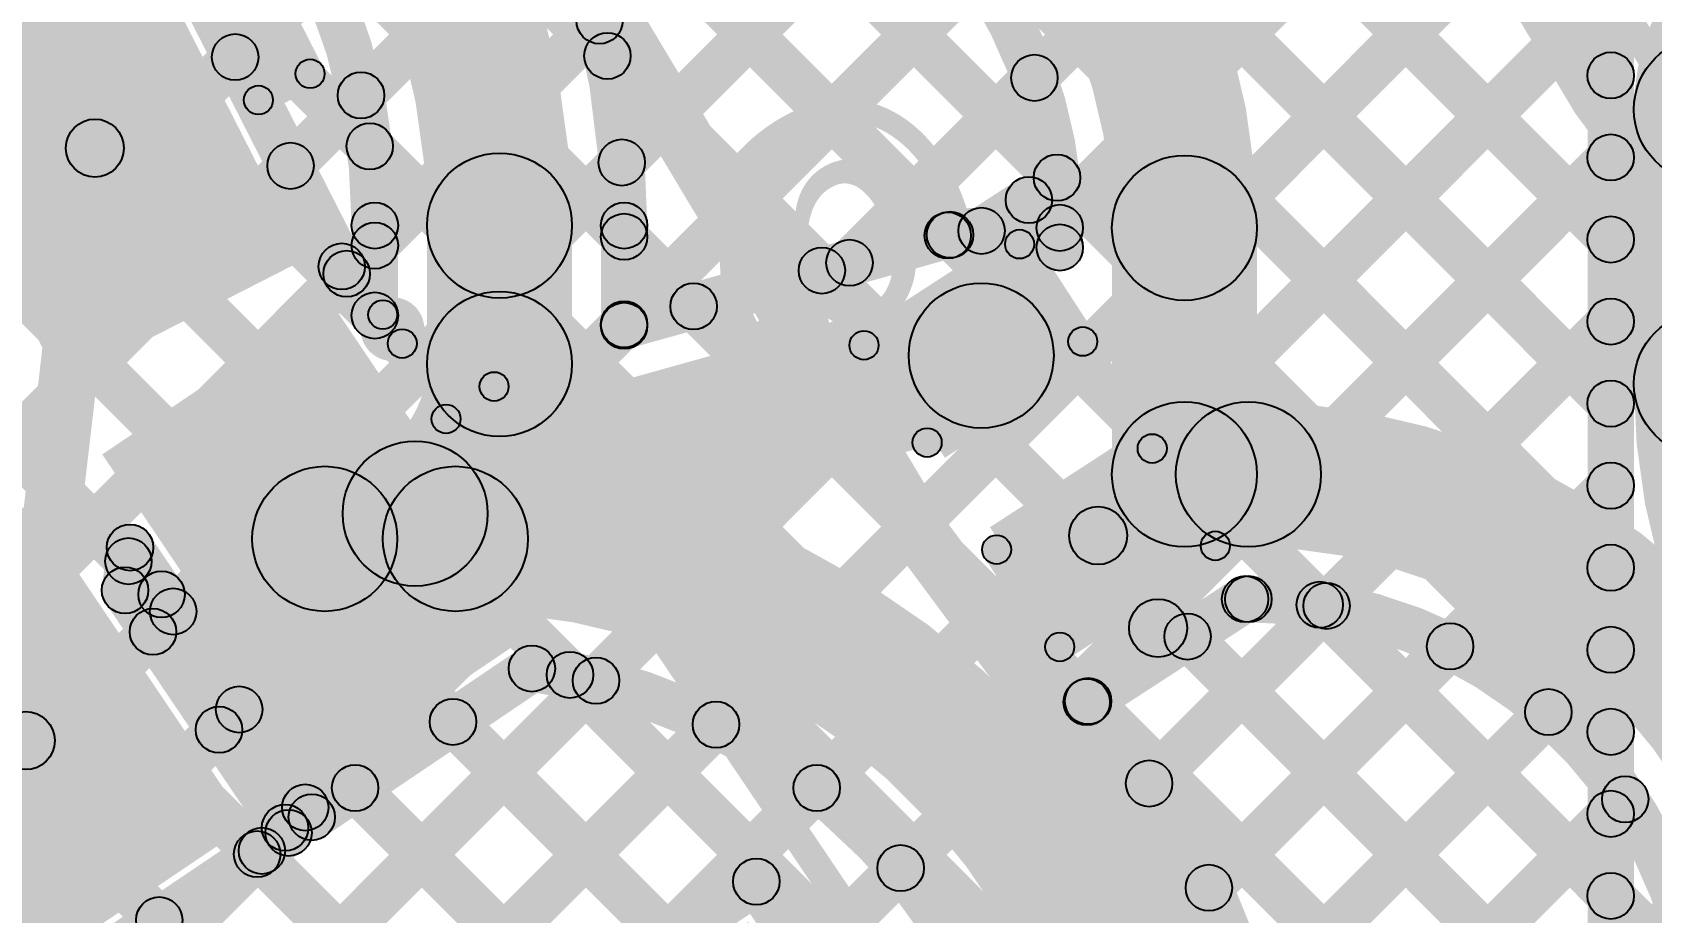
# Model space of a CAD drawing. Header units: millimetres. Extents: x -2.17 to 2.17, y -2.17 to 2.17.
# Drawn here: x -1.5208 to -1.2414, y -0.9761 to -0.8244 of the extents above; entities that cross this region are included whole.
import ezdxf

# ---------------------------------------------------------------- set-up
doc = ezdxf.new("R2010")
doc.units = ezdxf.units.MM
doc.header["$MEASUREMENT"] = 0
for name, color, linetype in [('BottomLayer', 5, 'Continuous'), ('BottomOverlay', 54, 'Continuous'), ('Mechanical2', 216, 'Continuous'), ('TopLayer', 1, 'Continuous'), ('TopOverlay', 2, 'Continuous'), ('TopPaste', 8, 'Continuous'), ('TopSolder', 216, 'Continuous')]:
    doc.layers.add(name, color=color, linetype=linetype)

# ---------------------------------------------------------------- blocks, each defined once
blk = doc.blocks.new('WS2812B_M____129')
at = {"layer": 'TopLayer'}
for points in [[(-0.09409, 0.05079), (-0.03504, 0.05079), (-0.03504, 0.01142), (-0.09409, 0.01142)], [(0.03504, 0.05079), (0.09409, 0.05079), (0.09409, 0.01142), (0.03504, 0.01142)], [(-0.09409, -0.01142), (-0.03504, -0.01142), (-0.03504, -0.05079), (-0.09409, -0.05079)], [(0.03504, -0.01142), (0.09409, -0.01142), (0.09409, -0.05079), (0.03504, -0.05079)]]:
    blk.add_hatch(color=1, dxfattribs=at).paths.add_polyline_path(points)
at = {"layer": 'TopOverlay'}
h = blk.add_hatch(color=2, dxfattribs=at)
edge = h.paths.add_edge_path()
edge.add_arc((-0.07, 0.07), 0.0025, 0, 360)
h = blk.add_hatch(color=2, dxfattribs=at)
edge = h.paths.add_edge_path()
edge.add_arc((-0.07, 0.07), 0.0025, 0, 360)
for points in [[(-0.0675, 0.06), (-0.0725, 0.06), (-0.0725, 0.07), (-0.0675, 0.07)], [(-0.07, 0.0675), (-0.07, 0.0725), (0.07, 0.0725), (0.07, 0.0675)], [(0.0725, 0.06), (0.0675, 0.06), (0.0675, 0.07), (0.0725, 0.07)], [(-0.0675, -0.07), (-0.0725, -0.07), (-0.0725, -0.06), (-0.0675, -0.06)], [(0.0725, -0.07), (0.0675, -0.07), (0.0675, -0.06), (0.0725, -0.06)], [(-0.07, -0.0725), (-0.07, -0.0675), (0.07, -0.0675), (0.07, -0.0725)]]:
    blk.add_hatch(color=2, dxfattribs=at).paths.add_polyline_path(points)
h = blk.add_hatch(color=2, dxfattribs=at)
edge = h.paths.add_edge_path()
edge.add_arc((0.07, 0.07), 0.0025, 0, 360)
h = blk.add_hatch(color=2, dxfattribs=at)
edge = h.paths.add_edge_path()
edge.add_arc((0.07, 0.07), 0.0025, 0, 360)
h = blk.add_hatch(color=2, dxfattribs=at)
edge = h.paths.add_edge_path()
edge.add_arc((-0.091, 0.061), 0.0025, 0, 360)
h = blk.add_hatch(color=2, dxfattribs=at)
edge = h.paths.add_edge_path()
edge.add_arc((-0.085, 0.061), 0.0025, 0, 360)
h = blk.add_hatch(color=2, dxfattribs=at)
edge = h.paths.add_edge_path()
edge.add_arc((-0.07, 0.06), 0.0025, 0, 360)
h = blk.add_hatch(color=2, dxfattribs=at)
edge = h.paths.add_edge_path()
edge.add_arc((0.07, 0.06), 0.0025, 0, 360)
h = blk.add_hatch(color=2, dxfattribs=at)
edge = h.paths.add_edge_path()
edge.add_arc((-0.07, -0.06), 0.0025, 0, 360)
h = blk.add_hatch(color=2, dxfattribs=at)
edge = h.paths.add_edge_path()
edge.add_arc((0.07, -0.06), 0.0025, 0, 360)
h = blk.add_hatch(color=2, dxfattribs=at)
edge = h.paths.add_edge_path()
edge.add_arc((-0.07, -0.07), 0.0025, 0, 360)
h = blk.add_hatch(color=2, dxfattribs=at)
edge = h.paths.add_edge_path()
edge.add_arc((-0.07, -0.07), 0.0025, 0, 360)
h = blk.add_hatch(color=2, dxfattribs=at)
edge = h.paths.add_edge_path()
edge.add_arc((0.07, -0.07), 0.0025, 0, 360)
h = blk.add_hatch(color=2, dxfattribs=at)
edge = h.paths.add_edge_path()
edge.add_arc((0.07, -0.07), 0.0025, 0, 360)
at = {"layer": 'TopPaste'}
for points in [[(-0.09409, 0.05079), (-0.03504, 0.05079), (-0.03504, 0.01142), (-0.09409, 0.01142)], [(0.03504, 0.05079), (0.09409, 0.05079), (0.09409, 0.01142), (0.03504, 0.01142)], [(-0.09409, -0.01142), (-0.03504, -0.01142), (-0.03504, -0.05079), (-0.09409, -0.05079)], [(0.03504, -0.01142), (0.09409, -0.01142), (0.09409, -0.05079), (0.03504, -0.05079)]]:
    blk.add_hatch(color=8, dxfattribs=at).paths.add_polyline_path(points)
at = {"layer": 'TopSolder'}
for points in [[(-0.09809, 0.05479), (-0.03104, 0.05479), (-0.03104, 0.00742), (-0.09809, 0.00742)], [(0.03104, 0.05479), (0.09809, 0.05479), (0.09809, 0.00742), (0.03104, 0.00742)], [(-0.09809, -0.00742), (-0.03104, -0.00742), (-0.03104, -0.05479), (-0.09809, -0.05479)], [(0.03104, -0.00742), (0.09809, -0.00742), (0.09809, -0.05479), (0.03104, -0.05479)]]:
    blk.add_hatch(color=216, dxfattribs=at).paths.add_polyline_path(points)
at = {"layer": 'TopOverlay', "const_width": 0.005}
blk.add_lwpolyline([(-0.085, 0.061, 1), (-0.091, 0.061, 1)], format="xyb", close=True, dxfattribs=at)
at = {"layer": 'TopOverlay'}
for centre in [(-0.07, 0.07), (-0.07, 0.07), (0.07, 0.07), (0.07, 0.07), (-0.091, 0.061), (-0.085, 0.061), (-0.07, 0.06), (0.07, 0.06), (-0.07, -0.06), (0.07, -0.06), (-0.07, -0.07), (-0.07, -0.07), (0.07, -0.07), (0.07, -0.07)]:
    blk.add_circle(centre, 0.0025, dxfattribs=at)
blk = doc.blocks.new('WS2812B_M____130')
at = {"layer": 'TopLayer'}
for points in [[(-0.09409, 0.05079), (-0.03504, 0.05079), (-0.03504, 0.01142), (-0.09409, 0.01142)], [(0.03504, 0.05079), (0.09409, 0.05079), (0.09409, 0.01142), (0.03504, 0.01142)], [(-0.09409, -0.01142), (-0.03504, -0.01142), (-0.03504, -0.05079), (-0.09409, -0.05079)], [(0.03504, -0.01142), (0.09409, -0.01142), (0.09409, -0.05079), (0.03504, -0.05079)]]:
    blk.add_hatch(color=1, dxfattribs=at).paths.add_polyline_path(points)
at = {"layer": 'TopOverlay'}
h = blk.add_hatch(color=2, dxfattribs=at)
edge = h.paths.add_edge_path()
edge.add_arc((-0.07, 0.07), 0.0025, 0, 360)
h = blk.add_hatch(color=2, dxfattribs=at)
edge = h.paths.add_edge_path()
edge.add_arc((-0.07, 0.07), 0.0025, 0, 360)
for points in [[(-0.0675, 0.06), (-0.0725, 0.06), (-0.0725, 0.07), (-0.0675, 0.07)], [(-0.07, 0.0675), (-0.07, 0.0725), (0.07, 0.0725), (0.07, 0.0675)], [(0.0725, 0.06), (0.0675, 0.06), (0.0675, 0.07), (0.0725, 0.07)], [(-0.0675, -0.07), (-0.0725, -0.07), (-0.0725, -0.06), (-0.0675, -0.06)], [(0.0725, -0.07), (0.0675, -0.07), (0.0675, -0.06), (0.0725, -0.06)], [(-0.07, -0.0725), (-0.07, -0.0675), (0.07, -0.0675), (0.07, -0.0725)]]:
    blk.add_hatch(color=2, dxfattribs=at).paths.add_polyline_path(points)
h = blk.add_hatch(color=2, dxfattribs=at)
edge = h.paths.add_edge_path()
edge.add_arc((0.07, 0.07), 0.0025, 0, 360)
h = blk.add_hatch(color=2, dxfattribs=at)
edge = h.paths.add_edge_path()
edge.add_arc((0.07, 0.07), 0.0025, 0, 360)
h = blk.add_hatch(color=2, dxfattribs=at)
edge = h.paths.add_edge_path()
edge.add_arc((-0.091, 0.061), 0.0025, 0, 360)
h = blk.add_hatch(color=2, dxfattribs=at)
edge = h.paths.add_edge_path()
edge.add_arc((-0.085, 0.061), 0.0025, 0, 360)
h = blk.add_hatch(color=2, dxfattribs=at)
edge = h.paths.add_edge_path()
edge.add_arc((-0.07, 0.06), 0.0025, 0, 360)
h = blk.add_hatch(color=2, dxfattribs=at)
edge = h.paths.add_edge_path()
edge.add_arc((0.07, 0.06), 0.0025, 0, 360)
h = blk.add_hatch(color=2, dxfattribs=at)
edge = h.paths.add_edge_path()
edge.add_arc((-0.07, -0.06), 0.0025, 0, 360)
h = blk.add_hatch(color=2, dxfattribs=at)
edge = h.paths.add_edge_path()
edge.add_arc((0.07, -0.06), 0.0025, 0, 360)
h = blk.add_hatch(color=2, dxfattribs=at)
edge = h.paths.add_edge_path()
edge.add_arc((-0.07, -0.07), 0.0025, 0, 360)
h = blk.add_hatch(color=2, dxfattribs=at)
edge = h.paths.add_edge_path()
edge.add_arc((-0.07, -0.07), 0.0025, 0, 360)
h = blk.add_hatch(color=2, dxfattribs=at)
edge = h.paths.add_edge_path()
edge.add_arc((0.07, -0.07), 0.0025, 0, 360)
h = blk.add_hatch(color=2, dxfattribs=at)
edge = h.paths.add_edge_path()
edge.add_arc((0.07, -0.07), 0.0025, 0, 360)
at = {"layer": 'TopPaste'}
for points in [[(-0.09409, 0.05079), (-0.03504, 0.05079), (-0.03504, 0.01142), (-0.09409, 0.01142)], [(0.03504, 0.05079), (0.09409, 0.05079), (0.09409, 0.01142), (0.03504, 0.01142)], [(-0.09409, -0.01142), (-0.03504, -0.01142), (-0.03504, -0.05079), (-0.09409, -0.05079)], [(0.03504, -0.01142), (0.09409, -0.01142), (0.09409, -0.05079), (0.03504, -0.05079)]]:
    blk.add_hatch(color=8, dxfattribs=at).paths.add_polyline_path(points)
at = {"layer": 'TopSolder'}
for points in [[(-0.09809, 0.05479), (-0.03104, 0.05479), (-0.03104, 0.00742), (-0.09809, 0.00742)], [(0.03104, 0.05479), (0.09809, 0.05479), (0.09809, 0.00742), (0.03104, 0.00742)], [(-0.09809, -0.00742), (-0.03104, -0.00742), (-0.03104, -0.05479), (-0.09809, -0.05479)], [(0.03104, -0.00742), (0.09809, -0.00742), (0.09809, -0.05479), (0.03104, -0.05479)]]:
    blk.add_hatch(color=216, dxfattribs=at).paths.add_polyline_path(points)
at = {"layer": 'TopOverlay', "const_width": 0.005}
blk.add_lwpolyline([(-0.085, 0.061, 1), (-0.091, 0.061, 1)], format="xyb", close=True, dxfattribs=at)
at = {"layer": 'TopOverlay'}
for centre in [(-0.07, 0.07), (-0.07, 0.07), (0.07, 0.07), (0.07, 0.07), (-0.091, 0.061), (-0.085, 0.061), (-0.07, 0.06), (0.07, 0.06), (-0.07, -0.06), (0.07, -0.06), (-0.07, -0.07), (-0.07, -0.07), (0.07, -0.07), (0.07, -0.07)]:
    blk.add_circle(centre, 0.0025, dxfattribs=at)
blk = doc.blocks.new('WS2812B_M____179')
at = {"layer": 'TopLayer'}
for points in [[(-0.09409, 0.05079), (-0.03504, 0.05079), (-0.03504, 0.01142), (-0.09409, 0.01142)], [(0.03504, 0.05079), (0.09409, 0.05079), (0.09409, 0.01142), (0.03504, 0.01142)], [(-0.09409, -0.01142), (-0.03504, -0.01142), (-0.03504, -0.05079), (-0.09409, -0.05079)], [(0.03504, -0.01142), (0.09409, -0.01142), (0.09409, -0.05079), (0.03504, -0.05079)]]:
    blk.add_hatch(color=1, dxfattribs=at).paths.add_polyline_path(points)
at = {"layer": 'TopOverlay'}
h = blk.add_hatch(color=2, dxfattribs=at)
edge = h.paths.add_edge_path()
edge.add_arc((-0.07, 0.07), 0.0025, 0, 360)
h = blk.add_hatch(color=2, dxfattribs=at)
edge = h.paths.add_edge_path()
edge.add_arc((-0.07, 0.07), 0.0025, 0, 360)
for points in [[(-0.0675, 0.06), (-0.0725, 0.06), (-0.0725, 0.07), (-0.0675, 0.07)], [(-0.07, 0.0675), (-0.07, 0.0725), (0.07, 0.0725), (0.07, 0.0675)], [(0.0725, 0.06), (0.0675, 0.06), (0.0675, 0.07), (0.0725, 0.07)], [(-0.0675, -0.07), (-0.0725, -0.07), (-0.0725, -0.06), (-0.0675, -0.06)], [(0.0725, -0.07), (0.0675, -0.07), (0.0675, -0.06), (0.0725, -0.06)], [(-0.07, -0.0725), (-0.07, -0.0675), (0.07, -0.0675), (0.07, -0.0725)]]:
    blk.add_hatch(color=2, dxfattribs=at).paths.add_polyline_path(points)
h = blk.add_hatch(color=2, dxfattribs=at)
edge = h.paths.add_edge_path()
edge.add_arc((0.07, 0.07), 0.0025, 0, 360)
h = blk.add_hatch(color=2, dxfattribs=at)
edge = h.paths.add_edge_path()
edge.add_arc((0.07, 0.07), 0.0025, 0, 360)
h = blk.add_hatch(color=2, dxfattribs=at)
edge = h.paths.add_edge_path()
edge.add_arc((-0.091, 0.061), 0.0025, 0, 360)
h = blk.add_hatch(color=2, dxfattribs=at)
edge = h.paths.add_edge_path()
edge.add_arc((-0.085, 0.061), 0.0025, 0, 360)
h = blk.add_hatch(color=2, dxfattribs=at)
edge = h.paths.add_edge_path()
edge.add_arc((-0.07, 0.06), 0.0025, 0, 360)
h = blk.add_hatch(color=2, dxfattribs=at)
edge = h.paths.add_edge_path()
edge.add_arc((0.07, 0.06), 0.0025, 0, 360)
h = blk.add_hatch(color=2, dxfattribs=at)
edge = h.paths.add_edge_path()
edge.add_arc((-0.07, -0.06), 0.0025, 0, 360)
h = blk.add_hatch(color=2, dxfattribs=at)
edge = h.paths.add_edge_path()
edge.add_arc((0.07, -0.06), 0.0025, 0, 360)
h = blk.add_hatch(color=2, dxfattribs=at)
edge = h.paths.add_edge_path()
edge.add_arc((-0.07, -0.07), 0.0025, 0, 360)
h = blk.add_hatch(color=2, dxfattribs=at)
edge = h.paths.add_edge_path()
edge.add_arc((-0.07, -0.07), 0.0025, 0, 360)
h = blk.add_hatch(color=2, dxfattribs=at)
edge = h.paths.add_edge_path()
edge.add_arc((0.07, -0.07), 0.0025, 0, 360)
h = blk.add_hatch(color=2, dxfattribs=at)
edge = h.paths.add_edge_path()
edge.add_arc((0.07, -0.07), 0.0025, 0, 360)
at = {"layer": 'TopPaste'}
for points in [[(-0.09409, 0.05079), (-0.03504, 0.05079), (-0.03504, 0.01142), (-0.09409, 0.01142)], [(0.03504, 0.05079), (0.09409, 0.05079), (0.09409, 0.01142), (0.03504, 0.01142)], [(-0.09409, -0.01142), (-0.03504, -0.01142), (-0.03504, -0.05079), (-0.09409, -0.05079)], [(0.03504, -0.01142), (0.09409, -0.01142), (0.09409, -0.05079), (0.03504, -0.05079)]]:
    blk.add_hatch(color=8, dxfattribs=at).paths.add_polyline_path(points)
at = {"layer": 'TopSolder'}
for points in [[(-0.09809, 0.05479), (-0.03104, 0.05479), (-0.03104, 0.00742), (-0.09809, 0.00742)], [(0.03104, 0.05479), (0.09809, 0.05479), (0.09809, 0.00742), (0.03104, 0.00742)], [(-0.09809, -0.00742), (-0.03104, -0.00742), (-0.03104, -0.05479), (-0.09809, -0.05479)], [(0.03104, -0.00742), (0.09809, -0.00742), (0.09809, -0.05479), (0.03104, -0.05479)]]:
    blk.add_hatch(color=216, dxfattribs=at).paths.add_polyline_path(points)
at = {"layer": 'TopOverlay', "const_width": 0.005}
blk.add_lwpolyline([(-0.085, 0.061, 1), (-0.091, 0.061, 1)], format="xyb", close=True, dxfattribs=at)
at = {"layer": 'TopOverlay'}
for centre in [(-0.07, 0.07), (-0.07, 0.07), (0.07, 0.07), (0.07, 0.07), (-0.091, 0.061), (-0.085, 0.061), (-0.07, 0.06), (0.07, 0.06), (-0.07, -0.06), (0.07, -0.06), (-0.07, -0.07), (-0.07, -0.07), (0.07, -0.07), (0.07, -0.07)]:
    blk.add_circle(centre, 0.0025, dxfattribs=at)
blk = doc.blocks.new('C__0402_306')
at = {"layer": 'TopLayer'}
for points in [[(-0.0275, -0.0125), (-0.0275, 0.0125), (-0.0095, 0.0125), (-0.0095, -0.0125)], [(0.0095, -0.0125), (0.0095, 0.0125), (0.0275, 0.0125), (0.0275, -0.0125)]]:
    blk.add_hatch(color=1, dxfattribs=at).paths.add_polyline_path(points)
at = {"layer": 'TopOverlay'}
h = blk.add_hatch(color=2, dxfattribs=at)
edge = h.paths.add_edge_path()
edge.add_arc((-0.031, 0.016), 0.0025, 0, 360)
h = blk.add_hatch(color=2, dxfattribs=at)
edge = h.paths.add_edge_path()
edge.add_arc((-0.031, 0.016), 0.0025, 0, 360)
for points in [[(-0.011, 0.0185), (-0.011, 0.0135), (-0.031, 0.0135), (-0.031, 0.0185)], [(0.031, 0.0185), (0.031, 0.0135), (0.011, 0.0135), (0.011, 0.0185)], [(-0.0335, 0.016), (-0.0285, 0.016), (-0.0285, -0.016), (-0.0335, -0.016)], [(0.0285, 0.016), (0.0335, 0.016), (0.0335, -0.016), (0.0285, -0.016)], [(-0.011, -0.0135), (-0.011, -0.0185), (-0.031, -0.0185), (-0.031, -0.0135)], [(0.031, -0.0135), (0.031, -0.0185), (0.011, -0.0185), (0.011, -0.0135)]]:
    blk.add_hatch(color=2, dxfattribs=at).paths.add_polyline_path(points)
h = blk.add_hatch(color=2, dxfattribs=at)
edge = h.paths.add_edge_path()
edge.add_arc((-0.011, 0.016), 0.0025, 0, 360)
h = blk.add_hatch(color=2, dxfattribs=at)
edge = h.paths.add_edge_path()
edge.add_arc((0.011, 0.016), 0.0025, 0, 360)
h = blk.add_hatch(color=2, dxfattribs=at)
edge = h.paths.add_edge_path()
edge.add_arc((0.031, 0.016), 0.0025, 0, 360)
h = blk.add_hatch(color=2, dxfattribs=at)
edge = h.paths.add_edge_path()
edge.add_arc((0.031, 0.016), 0.0025, 0, 360)
h = blk.add_hatch(color=2, dxfattribs=at)
edge = h.paths.add_edge_path()
edge.add_arc((-0.031, -0.016), 0.0025, 0, 360)
h = blk.add_hatch(color=2, dxfattribs=at)
edge = h.paths.add_edge_path()
edge.add_arc((-0.031, -0.016), 0.0025, 0, 360)
h = blk.add_hatch(color=2, dxfattribs=at)
edge = h.paths.add_edge_path()
edge.add_arc((-0.011, -0.016), 0.0025, 0, 360)
h = blk.add_hatch(color=2, dxfattribs=at)
edge = h.paths.add_edge_path()
edge.add_arc((0.011, -0.016), 0.0025, 0, 360)
h = blk.add_hatch(color=2, dxfattribs=at)
edge = h.paths.add_edge_path()
edge.add_arc((0.031, -0.016), 0.0025, 0, 360)
h = blk.add_hatch(color=2, dxfattribs=at)
edge = h.paths.add_edge_path()
edge.add_arc((0.031, -0.016), 0.0025, 0, 360)
at = {"layer": 'TopPaste'}
for points in [[(-0.0275, -0.0125), (-0.0275, 0.0125), (-0.0095, 0.0125), (-0.0095, -0.0125)], [(0.0095, -0.0125), (0.0095, 0.0125), (0.0275, 0.0125), (0.0275, -0.0125)]]:
    blk.add_hatch(color=8, dxfattribs=at).paths.add_polyline_path(points)
at = {"layer": 'TopSolder'}
for points in [[(-0.02986, -0.01486), (-0.02986, 0.01486), (-0.00714, 0.01486), (-0.00714, -0.01486)], [(0.00714, -0.01486), (0.00714, 0.01486), (0.02986, 0.01486), (0.02986, -0.01486)]]:
    blk.add_hatch(color=216, dxfattribs=at).paths.add_polyline_path(points)
at = {"layer": 'TopOverlay'}
for centre in [(-0.031, 0.016), (-0.031, 0.016), (-0.011, 0.016), (0.011, 0.016), (0.031, 0.016), (0.031, 0.016), (-0.031, -0.016), (-0.031, -0.016), (-0.011, -0.016), (0.011, -0.016), (0.031, -0.016), (0.031, -0.016)]:
    blk.add_circle(centre, 0.0025, dxfattribs=at)

msp = doc.modelspace()

# ---------------------------------------------------------------- hatches: boundary and pattern name
at = {"layer": 'BottomLayer'}
for points in [[(-1.99763, -0.28633), (-1.99197, -0.28067), (-1.24567, -1.02697), (-1.25133, -1.03263)], [(-1.96935, -0.28633), (-1.96369, -0.28067), (-1.24567, -0.99869), (-1.25133, -1.00435)], [(-1.94106, -0.28633), (-1.93541, -0.28067), (-1.24567, -0.97041), (-1.25133, -0.97606)], [(-1.91278, -0.28633), (-1.90712, -0.28067), (-1.24567, -0.94212), (-1.25133, -0.94778)], [(-1.88449, -0.28633), (-1.87884, -0.28067), (-1.24567, -0.91384), (-1.25133, -0.91949)], [(-1.85621, -0.28633), (-1.85055, -0.28067), (-1.24567, -0.88555), (-1.25133, -0.89121)], [(-1.82793, -0.28633), (-1.82227, -0.28067), (-1.24567, -0.85727), (-1.25133, -0.86293)], [(-1.79964, -0.28633), (-1.79398, -0.28067), (-1.24567, -0.82898), (-1.25133, -0.83464)], [(-2.02392, -0.28832), (-2.01827, -0.28266), (-1.24567, -1.05526), (-1.25133, -1.06092)], [(-2.0177, -0.32283), (-2.01205, -0.31717), (-1.24567, -1.08354), (-1.25133, -1.0892)], [(-2.01148, -0.35733), (-2.00582, -0.35167), (-1.24567, -1.11183), (-1.25133, -1.11748)], [(-1.2445, -1.532), (-1.2525, -1.532), (-1.2525, -0.38061), (-1.2445, -0.38061)], [(-2.00526, -0.39184), (-1.9996, -0.38618), (-1.24567, -1.14011), (-1.25133, -1.14577)], [(-1.99904, -0.42634), (-1.99338, -0.42068), (-1.24567, -1.1684), (-1.25133, -1.17405)], [(-1.99282, -0.46084), (-1.98716, -0.45519), (-1.24567, -1.19668), (-1.25133, -1.20234)], [(-1.9866, -0.49535), (-1.98094, -0.48969), (-1.24567, -1.22496), (-1.25133, -1.23062)], [(-1.74538, -1.06564), (-1.75103, -1.05999), (-1.25133, -0.56028), (-1.24567, -0.56594)], [(-1.7351, -1.08366), (-1.74076, -1.078), (-1.25133, -0.58857), (-1.24567, -0.59422)], [(-1.72341, -1.10025), (-1.72907, -1.09459), (-1.25133, -0.61685), (-1.24567, -0.62251)], [(-1.71172, -1.11684), (-1.71737, -1.11118), (-1.25133, -0.64513), (-1.24567, -0.65079)], [(-1.70002, -1.13343), (-1.70568, -1.12777), (-1.25133, -0.67342), (-1.24567, -0.67908)], [(-1.68833, -1.15002), (-1.69399, -1.14436), (-1.25133, -0.7017), (-1.24567, -0.70736)], [(-1.67664, -1.16661), (-1.68229, -1.16095), (-1.25133, -0.72999), (-1.24567, -0.73564)], [(-1.66494, -1.1832), (-1.6706, -1.17754), (-1.25133, -0.75827), (-1.24567, -0.76393)], [(-1.65325, -1.19979), (-1.65891, -1.19413), (-1.25133, -0.78656), (-1.24567, -0.79221)], [(-1.64156, -1.21638), (-1.64721, -1.21072), (-1.25133, -0.81484), (-1.24567, -0.8205)], [(-1.62986, -1.23297), (-1.63552, -1.22732), (-1.25133, -0.84312), (-1.24567, -0.84878)], [(-1.61817, -1.24956), (-1.62383, -1.24391), (-1.25133, -0.87141), (-1.24567, -0.87707)], [(-1.60618, -1.26585), (-1.61183, -1.2602), (-1.25133, -0.89969), (-1.24567, -0.90535)], [(-1.59398, -1.28194), (-1.59964, -1.27629), (-1.25133, -0.92798), (-1.24567, -0.93363)], [(-1.58179, -1.29803), (-1.58744, -1.29238), (-1.25133, -0.95626), (-1.24567, -0.96192)]]:
    msp.add_hatch(color=5, dxfattribs=at).paths.add_polyline_path(points)
h = msp.add_hatch(color=5, dxfattribs=at)
edge = h.paths.add_edge_path()
edge.add_arc((-1.2485, -0.83181), 0.004, 0, 360)
h = msp.add_hatch(color=5, dxfattribs=at)
edge = h.paths.add_edge_path()
edge.add_arc((-1.2485, -0.84595), 0.004, 0, 360)
h = msp.add_hatch(color=5, dxfattribs=at)
edge = h.paths.add_edge_path()
edge.add_arc((-1.2485, -0.8601), 0.004, 0, 360)
h = msp.add_hatch(color=5, dxfattribs=at)
edge = h.paths.add_edge_path()
edge.add_arc((-1.2485, -0.87424), 0.004, 0, 360)
h = msp.add_hatch(color=5, dxfattribs=at)
edge = h.paths.add_edge_path()
edge.add_arc((-1.2485, -0.88838), 0.004, 0, 360)
h = msp.add_hatch(color=5, dxfattribs=at)
edge = h.paths.add_edge_path()
edge.add_arc((-1.2485, -0.90252), 0.004, 0, 360)
h = msp.add_hatch(color=5, dxfattribs=at)
edge = h.paths.add_edge_path()
edge.add_arc((-1.2485, -0.91667), 0.004, 0, 360)
h = msp.add_hatch(color=5, dxfattribs=at)
edge = h.paths.add_edge_path()
edge.add_arc((-1.2485, -0.93081), 0.004, 0, 360)
h = msp.add_hatch(color=5, dxfattribs=at)
edge = h.paths.add_edge_path()
edge.add_arc((-1.2485, -0.94495), 0.004, 0, 360)
h = msp.add_hatch(color=5, dxfattribs=at)
edge = h.paths.add_edge_path()
edge.add_arc((-1.2485, -0.95909), 0.004, 0, 360)
h = msp.add_hatch(color=5, dxfattribs=at)
edge = h.paths.add_edge_path()
edge.add_arc((-1.2485, -0.97323), 0.004, 0, 360)
at = {"layer": 'TopLayer'}
for points in [[(-1.41621, -0.7829), (-1.41055, -0.77724), (-1.34118, -0.84661), (-1.34684, -0.85227)], [(-1.43822, -0.78917), (-1.43256, -0.78352), (-1.35963, -0.85645), (-1.36528, -0.86211)], [(-1.42008, -0.8252), (-1.42573, -0.81954), (-1.39076, -0.78456), (-1.3851, -0.79022)], [(-1.50547, -0.79881), (-1.49834, -0.79518), (-1.46382, -0.86293), (-1.47095, -0.86656)], [(-1.41625, -0.84965), (-1.42191, -0.844), (-1.37367, -0.79576), (-1.36801, -0.80141)], [(-1.49675, -0.81549), (-1.49109, -0.80984), (-1.45973, -0.8412), (-1.46539, -0.84685)], [(-1.48294, -0.83149), (-1.4886, -0.82584), (-1.47388, -0.81111), (-1.46822, -0.81677)], [(-1.41585, -0.87754), (-1.42151, -0.87189), (-1.36027, -0.81065), (-1.35462, -0.8163)], [(-1.42439, -0.83128), (-1.41873, -0.82563), (-1.38174, -0.86262), (-1.3874, -0.86827)], [(-1.37697, -0.86694), (-1.38263, -0.86128), (-1.35074, -0.8294), (-1.34509, -0.83506)], [(-1.47339, -0.85023), (-1.47905, -0.84457), (-1.4669, -0.83242), (-1.46124, -0.83807)], [(-1.2195, -0.88496), (-1.2445, -0.88496), (-1.2445, -0.83769), (-1.2195, -0.83769)], [(-1.51692, -0.94705), (-1.52686, -0.94589), (-1.51494, -0.84376), (-1.50501, -0.84492)], [(-1.35484, -0.86195), (-1.3592, -0.85524), (-1.35103, -0.84993), (-1.34667, -0.85664)], [(-1.3522, -0.85547), (-1.34549, -0.85111), (-1.34018, -0.8593), (-1.34689, -0.86365)], [(-1.42151, -0.86245), (-1.41585, -0.85679), (-1.40386, -0.86879), (-1.40952, -0.87444)], [(-1.41761, -0.87882), (-1.41976, -0.87111), (-1.36393, -0.85553), (-1.36178, -0.86324)], [(-1.46371, -0.86883), (-1.46937, -0.86317), (-1.46451, -0.85832), (-1.45885, -0.86397)], [(-1.45768, -0.8732), (-1.46568, -0.8732), (-1.46568, -0.8577), (-1.45768, -0.8577)], [(-1.42768, -0.88155), (-1.45268, -0.88155), (-1.45268, -0.8577), (-1.42768, -0.8577)], [(-1.41468, -0.87496), (-1.42268, -0.87496), (-1.42268, -0.8577), (-1.41468, -0.8577)], [(-1.33953, -0.86148), (-1.34753, -0.86148), (-1.34753, -0.85809), (-1.33953, -0.85809)], [(-1.30953, -0.90058), (-1.33453, -0.90058), (-1.33453, -0.85809), (-1.30953, -0.85809)], [(-1.4707, -0.86698), (-1.46407, -0.8625), (-1.45837, -0.87096), (-1.465, -0.87543)], [(-1.45136, -0.91938), (-1.45808, -0.8953), (-1.36043, -0.86805), (-1.35372, -0.89214)], [(-1.32203, -0.91308), (-1.32203, -0.88808), (-1.311, -0.88808), (-1.311, -0.91308)], [(-1.46696, -0.92373), (-1.47368, -0.89965), (-1.45808, -0.8953), (-1.45136, -0.91938)], [(-1.47032, -0.92419), (-1.47032, -0.89919), (-1.44778, -0.89919), (-1.44778, -0.92419)], [(-1.34112, -0.91385), (-1.33273, -0.9084), (-1.32238, -0.92434), (-1.33077, -0.92978)], [(-1.5008, -0.92102), (-1.50874, -0.92009), (-1.50788, -0.91272), (-1.49994, -0.91365)], [(-1.50723, -0.91542), (-1.5006, -0.91095), (-1.46924, -0.95743), (-1.47587, -0.96191)], [(-1.50701, -0.91837), (-1.50136, -0.91271), (-1.49564, -0.91843), (-1.5013, -0.92408)], [(-1.50809, -0.92279), (-1.50146, -0.91832), (-1.47325, -0.96014), (-1.47988, -0.96461)], [(-1.3367, -0.94318), (-1.34106, -0.93647), (-1.31374, -0.91872), (-1.30938, -0.92543)], [(-1.49712, -0.93053), (-1.50278, -0.92487), (-1.4993, -0.92139), (-1.49364, -0.92705)], [(-1.32529, -0.95669), (-1.33095, -0.95103), (-1.30034, -0.92042), (-1.29468, -0.92608)], [(-1.30151, -0.92588), (-1.29585, -0.92022), (-1.23064, -0.98543), (-1.2363, -0.99109)], [(-1.32432, -0.93136), (-1.31866, -0.9257), (-1.24169, -1.00268), (-1.24734, -1.00833)], [(-1.31498, -0.97466), (-1.32064, -0.969), (-1.27902, -0.92739), (-1.27337, -0.93305)], [(-1.47032, -0.96299), (-1.47479, -0.95636), (-1.43681, -0.93074), (-1.43234, -0.93737)], [(-1.43085, -0.93796), (-1.42519, -0.93231), (-1.34562, -1.01188), (-1.35127, -1.01754)], [(-1.51217, -1.03043), (-1.51783, -1.02477), (-1.42636, -0.93331), (-1.42071, -0.93896)], [(-1.48573, -0.94742), (-1.49139, -0.94176), (-1.48791, -0.93828), (-1.48225, -0.94394)], [(-1.34147, -0.94249), (-1.33581, -0.93684), (-1.26473, -1.00791), (-1.27039, -1.01357)], [(-1.479, -1.02554), (-1.48466, -1.01988), (-1.40566, -0.94088), (-1.4, -0.94654)], [(-1.45103, -0.94607), (-1.44537, -0.94041), (-1.40786, -0.97793), (-1.41351, -0.98358)], [(-1.30702, -0.99498), (-1.31267, -0.98932), (-1.26208, -0.93873), (-1.25642, -0.94438)], [(-1.46792, -0.95746), (-1.46226, -0.95181), (-1.42475, -0.98932), (-1.4304, -0.99498)], [(-1.41063, -0.98546), (-1.41629, -0.9798), (-1.38829, -0.9518), (-1.38263, -0.95746)], [(-1.47434, -0.96431), (-1.48, -0.95865), (-1.47651, -0.95517), (-1.47086, -0.96083)], [(-1.30194, -1.01819), (-1.3076, -1.01253), (-1.24882, -0.95375), (-1.24316, -0.95941)], [(-1.52189, -0.99777), (-1.52636, -0.99114), (-1.4788, -0.95906), (-1.47433, -0.96569)], [(-1.47833, -0.9683), (-1.48398, -0.96264), (-1.48, -0.95865), (-1.47434, -0.96431)], [(-1.5309, -1.02087), (-1.53656, -1.01521), (-1.48398, -0.96264), (-1.47833, -0.9683)], [(-1.48481, -0.96886), (-1.47915, -0.9632), (-1.44524, -0.99711), (-1.4509, -1.00277)], [(-1.38396, -0.98707), (-1.38961, -0.98141), (-1.37381, -0.96561), (-1.36816, -0.97127)], [(-1.44106, -1.00607), (-1.44553, -0.99944), (-1.39811, -0.96745), (-1.39364, -0.97408)], [(-1.39919, -0.973), (-1.39256, -0.96853), (-1.35062, -1.03071), (-1.35725, -1.03518)], [(-1.5017, -0.98025), (-1.49604, -0.97459), (-1.46213, -1.00851), (-1.46779, -1.01416)], [(-1.26992, -1.01445), (-1.27558, -1.0088), (-1.23945, -0.97266), (-1.23379, -0.97832)]]:
    msp.add_hatch(color=1, dxfattribs=at).paths.add_polyline_path(points)
h = msp.add_hatch(color=1, dxfattribs=at)
edge = h.paths.add_edge_path()
edge.add_arc((-1.42291, -0.82237), 0.004, 0, 360)
h = msp.add_hatch(color=1, dxfattribs=at)
edge = h.paths.add_edge_path()
edge.add_arc((-1.48577, -0.82866), 0.004, 0, 360)
h = msp.add_hatch(color=1, dxfattribs=at)
edge = h.paths.add_edge_path()
edge.add_arc((-1.42156, -0.82846), 0.004, 0, 360)
h = msp.add_hatch(color=1, dxfattribs=at)
edge = h.paths.add_edge_path()
edge.add_arc((-1.232, -0.83769), 0.0125, 0, 360)
h = msp.add_hatch(color=1, dxfattribs=at)
edge = h.paths.add_edge_path()
edge.add_arc((-1.232, -0.83769), 0.0125, 0, 360)
h = msp.add_hatch(color=1, dxfattribs=at)
edge = h.paths.add_edge_path()
edge.add_arc((-1.34791, -0.83223), 0.004, 0, 360)
h = msp.add_hatch(color=1, dxfattribs=at)
edge = h.paths.add_edge_path()
edge.add_arc((-1.46407, -0.83525), 0.004, 0, 360)
h = msp.add_hatch(color=1, dxfattribs=at)
edge = h.paths.add_edge_path()
edge.add_arc((-1.50997, -0.84434), 0.005, 0, 360)
h = msp.add_hatch(color=1, dxfattribs=at)
edge = h.paths.add_edge_path()
edge.add_arc((-1.46256, -0.84403), 0.004, 0, 360)
h = msp.add_hatch(color=1, dxfattribs=at)
edge = h.paths.add_edge_path()
edge.add_arc((-1.47622, -0.8474), 0.004, 0, 360)
h = msp.add_hatch(color=1, dxfattribs=at)
edge = h.paths.add_edge_path()
edge.add_arc((-1.41908, -0.84682), 0.004, 0, 360)
h = msp.add_hatch(color=1, dxfattribs=at)
edge = h.paths.add_edge_path()
edge.add_arc((-1.44018, -0.8577), 0.0125, 0, 360)
h = msp.add_hatch(color=1, dxfattribs=at)
edge = h.paths.add_edge_path()
edge.add_arc((-1.44018, -0.8577), 0.0125, 0, 360)
h = msp.add_hatch(color=1, dxfattribs=at)
edge = h.paths.add_edge_path()
edge.add_arc((-1.34401, -0.84944), 0.004, 0, 360)
h = msp.add_hatch(color=1, dxfattribs=at)
edge = h.paths.add_edge_path()
edge.add_arc((-1.32203, -0.85809), 0.0125, 0, 360)
h = msp.add_hatch(color=1, dxfattribs=at)
edge = h.paths.add_edge_path()
edge.add_arc((-1.32203, -0.85809), 0.0125, 0, 360)
h = msp.add_hatch(color=1, dxfattribs=at)
edge = h.paths.add_edge_path()
edge.add_arc((-1.34885, -0.85329), 0.004, 0, 360)
h = msp.add_hatch(color=1, dxfattribs=at)
edge = h.paths.add_edge_path()
edge.add_arc((-1.34885, -0.85329), 0.004, 0, 360)
h = msp.add_hatch(color=1, dxfattribs=at)
edge = h.paths.add_edge_path()
edge.add_arc((-1.46168, -0.8577), 0.004, 0, 360)
h = msp.add_hatch(color=1, dxfattribs=at)
edge = h.paths.add_edge_path()
edge.add_arc((-1.46168, -0.8577), 0.004, 0, 360)
h = msp.add_hatch(color=1, dxfattribs=at)
edge = h.paths.add_edge_path()
edge.add_arc((-1.41868, -0.8577), 0.004, 0, 360)
h = msp.add_hatch(color=1, dxfattribs=at)
edge = h.paths.add_edge_path()
edge.add_arc((-1.41868, -0.8577), 0.004, 0, 360)
h = msp.add_hatch(color=1, dxfattribs=at)
edge = h.paths.add_edge_path()
edge.add_arc((-1.35702, -0.8586), 0.004, 0, 360)
h = msp.add_hatch(color=1, dxfattribs=at)
edge = h.paths.add_edge_path()
edge.add_arc((-1.35702, -0.8586), 0.004, 0, 360)
h = msp.add_hatch(color=1, dxfattribs=at)
edge = h.paths.add_edge_path()
edge.add_arc((-1.34353, -0.85809), 0.004, 0, 360)
h = msp.add_hatch(color=1, dxfattribs=at)
edge = h.paths.add_edge_path()
edge.add_arc((-1.34353, -0.85809), 0.004, 0, 360)
h = msp.add_hatch(color=1, dxfattribs=at)
edge = h.paths.add_edge_path()
edge.add_arc((-1.46168, -0.86115), 0.004, 0, 360)
h = msp.add_hatch(color=1, dxfattribs=at)
edge = h.paths.add_edge_path()
edge.add_arc((-1.41868, -0.85962), 0.004, 0, 360)
h = msp.add_hatch(color=1, dxfattribs=at)
edge = h.paths.add_edge_path()
edge.add_arc((-1.36285, -0.85939), 0.004, 0, 360)
h = msp.add_hatch(color=1, dxfattribs=at)
edge = h.paths.add_edge_path()
edge.add_arc((-1.36285, -0.85939), 0.004, 0, 360)
h = msp.add_hatch(color=1, dxfattribs=at)
edge = h.paths.add_edge_path()
edge.add_arc((-1.36246, -0.85928), 0.004, 0, 360)
h = msp.add_hatch(color=1, dxfattribs=at)
edge = h.paths.add_edge_path()
edge.add_arc((-1.34353, -0.86148), 0.004, 0, 360)
h = msp.add_hatch(color=1, dxfattribs=at)
edge = h.paths.add_edge_path()
edge.add_arc((-1.34353, -0.86148), 0.004, 0, 360)
h = msp.add_hatch(color=1, dxfattribs=at)
edge = h.paths.add_edge_path()
edge.add_arc((-1.3798, -0.86411), 0.004, 0, 360)
h = msp.add_hatch(color=1, dxfattribs=at)
edge = h.paths.add_edge_path()
edge.add_arc((-1.46739, -0.86474), 0.004, 0, 360)
h = msp.add_hatch(color=1, dxfattribs=at)
edge = h.paths.add_edge_path()
edge.add_arc((-1.46739, -0.86474), 0.004, 0, 360)
h = msp.add_hatch(color=1, dxfattribs=at)
edge = h.paths.add_edge_path()
edge.add_arc((-1.46654, -0.866), 0.004, 0, 360)
h = msp.add_hatch(color=1, dxfattribs=at)
edge = h.paths.add_edge_path()
edge.add_arc((-1.38457, -0.86545), 0.004, 0, 360)
h = msp.add_hatch(color=1, dxfattribs=at)
edge = h.paths.add_edge_path()
edge.add_arc((-1.40669, -0.87162), 0.004, 0, 360)
h = msp.add_hatch(color=1, dxfattribs=at)
edge = h.paths.add_edge_path()
edge.add_arc((-1.35708, -0.8801), 0.0125, 0, 360)
h = msp.add_hatch(color=1, dxfattribs=at)
edge = h.paths.add_edge_path()
edge.add_arc((-1.46168, -0.8732), 0.004, 0, 360)
h = msp.add_hatch(color=1, dxfattribs=at)
edge = h.paths.add_edge_path()
edge.add_arc((-1.46168, -0.8732), 0.004, 0, 360)
h = msp.add_hatch(color=1, dxfattribs=at)
edge = h.paths.add_edge_path()
edge.add_arc((-1.44018, -0.88155), 0.0125, 0, 360)
h = msp.add_hatch(color=1, dxfattribs=at)
edge = h.paths.add_edge_path()
edge.add_arc((-1.44018, -0.88155), 0.0125, 0, 360)
h = msp.add_hatch(color=1, dxfattribs=at)
edge = h.paths.add_edge_path()
edge.add_arc((-1.41868, -0.87471), 0.004, 0, 360)
h = msp.add_hatch(color=1, dxfattribs=at)
edge = h.paths.add_edge_path()
edge.add_arc((-1.41868, -0.87496), 0.004, 0, 360)
h = msp.add_hatch(color=1, dxfattribs=at)
edge = h.paths.add_edge_path()
edge.add_arc((-1.41868, -0.87496), 0.004, 0, 360)
h = msp.add_hatch(color=1, dxfattribs=at)
edge = h.paths.add_edge_path()
edge.add_arc((-1.232, -0.88496), 0.0125, 0, 360)
h = msp.add_hatch(color=1, dxfattribs=at)
edge = h.paths.add_edge_path()
edge.add_arc((-1.232, -0.88496), 0.0125, 0, 360)
h = msp.add_hatch(color=1, dxfattribs=at)
edge = h.paths.add_edge_path()
edge.add_arc((-1.32203, -0.90058), 0.0125, 0, 360)
h = msp.add_hatch(color=1, dxfattribs=at)
edge = h.paths.add_edge_path()
edge.add_arc((-1.32203, -0.90058), 0.0125, 0, 360)
h = msp.add_hatch(color=1, dxfattribs=at)
edge = h.paths.add_edge_path()
edge.add_arc((-1.311, -0.90058), 0.0125, 0, 360)
h = msp.add_hatch(color=1, dxfattribs=at)
edge = h.paths.add_edge_path()
edge.add_arc((-1.311, -0.90058), 0.0125, 0, 360)
h = msp.add_hatch(color=1, dxfattribs=at)
edge = h.paths.add_edge_path()
edge.add_arc((-1.45472, -0.90734), 0.0125, 0, 360)
h = msp.add_hatch(color=1, dxfattribs=at)
edge = h.paths.add_edge_path()
edge.add_arc((-1.45472, -0.90734), 0.0125, 0, 360)
h = msp.add_hatch(color=1, dxfattribs=at)
edge = h.paths.add_edge_path()
edge.add_arc((-1.45472, -0.90734), 0.0125, 0, 360)
h = msp.add_hatch(color=1, dxfattribs=at)
edge = h.paths.add_edge_path()
edge.add_arc((-1.45472, -0.90734), 0.0125, 0, 360)
h = msp.add_hatch(color=1, dxfattribs=at)
edge = h.paths.add_edge_path()
edge.add_arc((-1.45472, -0.90734), 0.0125, 0, 360)
h = msp.add_hatch(color=1, dxfattribs=at)
edge = h.paths.add_edge_path()
edge.add_arc((-1.47032, -0.91169), 0.0125, 0, 360)
h = msp.add_hatch(color=1, dxfattribs=at)
edge = h.paths.add_edge_path()
edge.add_arc((-1.47032, -0.91169), 0.0125, 0, 360)
h = msp.add_hatch(color=1, dxfattribs=at)
edge = h.paths.add_edge_path()
edge.add_arc((-1.44778, -0.91169), 0.0125, 0, 360)
h = msp.add_hatch(color=1, dxfattribs=at)
edge = h.paths.add_edge_path()
edge.add_arc((-1.44778, -0.91169), 0.0125, 0, 360)
h = msp.add_hatch(color=1, dxfattribs=at)
edge = h.paths.add_edge_path()
edge.add_arc((-1.33692, -0.91113), 0.005, 0, 360)
h = msp.add_hatch(color=1, dxfattribs=at)
edge = h.paths.add_edge_path()
edge.add_arc((-1.50391, -0.91319), 0.004, 0, 360)
h = msp.add_hatch(color=1, dxfattribs=at)
edge = h.paths.add_edge_path()
edge.add_arc((-1.50391, -0.91319), 0.004, 0, 360)
h = msp.add_hatch(color=1, dxfattribs=at)
edge = h.paths.add_edge_path()
edge.add_arc((-1.50419, -0.91554), 0.004, 0, 360)
h = msp.add_hatch(color=1, dxfattribs=at)
edge = h.paths.add_edge_path()
edge.add_arc((-1.50477, -0.92056), 0.004, 0, 360)
h = msp.add_hatch(color=1, dxfattribs=at)
edge = h.paths.add_edge_path()
edge.add_arc((-1.50477, -0.92056), 0.004, 0, 360)
h = msp.add_hatch(color=1, dxfattribs=at)
edge = h.paths.add_edge_path()
edge.add_arc((-1.49847, -0.92126), 0.004, 0, 360)
h = msp.add_hatch(color=1, dxfattribs=at)
edge = h.paths.add_edge_path()
edge.add_arc((-1.31156, -0.92208), 0.004, 0, 360)
h = msp.add_hatch(color=1, dxfattribs=at)
edge = h.paths.add_edge_path()
edge.add_arc((-1.311, -0.92208), 0.004, 0, 360)
h = msp.add_hatch(color=1, dxfattribs=at)
edge = h.paths.add_edge_path()
edge.add_arc((-1.49647, -0.92422), 0.004, 0, 360)
h = msp.add_hatch(color=1, dxfattribs=at)
edge = h.paths.add_edge_path()
edge.add_arc((-1.29868, -0.92305), 0.004, 0, 360)
h = msp.add_hatch(color=1, dxfattribs=at)
edge = h.paths.add_edge_path()
edge.add_arc((-1.29751, -0.92325), 0.004, 0, 360)
h = msp.add_hatch(color=1, dxfattribs=at)
edge = h.paths.add_edge_path()
edge.add_arc((-1.49995, -0.9277), 0.004, 0, 360)
h = msp.add_hatch(color=1, dxfattribs=at)
edge = h.paths.add_edge_path()
edge.add_arc((-1.32658, -0.92706), 0.005, 0, 360)
h = msp.add_hatch(color=1, dxfattribs=at)
edge = h.paths.add_edge_path()
edge.add_arc((-1.32149, -0.92853), 0.004, 0, 360)
h = msp.add_hatch(color=1, dxfattribs=at)
edge = h.paths.add_edge_path()
edge.add_arc((-1.2762, -0.93022), 0.004, 0, 360)
h = msp.add_hatch(color=1, dxfattribs=at)
edge = h.paths.add_edge_path()
edge.add_arc((-1.43458, -0.93405), 0.004, 0, 360)
h = msp.add_hatch(color=1, dxfattribs=at)
edge = h.paths.add_edge_path()
edge.add_arc((-1.43458, -0.93405), 0.004, 0, 360)
h = msp.add_hatch(color=1, dxfattribs=at)
edge = h.paths.add_edge_path()
edge.add_arc((-1.42802, -0.93514), 0.004, 0, 360)
h = msp.add_hatch(color=1, dxfattribs=at)
edge = h.paths.add_edge_path()
edge.add_arc((-1.42353, -0.93613), 0.004, 0, 360)
h = msp.add_hatch(color=1, dxfattribs=at)
edge = h.paths.add_edge_path()
edge.add_arc((-1.33864, -0.93966), 0.004, 0, 360)
h = msp.add_hatch(color=1, dxfattribs=at)
edge = h.paths.add_edge_path()
edge.add_arc((-1.48508, -0.94111), 0.004, 0, 360)
h = msp.add_hatch(color=1, dxfattribs=at)
edge = h.paths.add_edge_path()
edge.add_arc((-1.33888, -0.93982), 0.004, 0, 360)
h = msp.add_hatch(color=1, dxfattribs=at)
edge = h.paths.add_edge_path()
edge.add_arc((-1.33888, -0.93982), 0.004, 0, 360)
h = msp.add_hatch(color=1, dxfattribs=at)
edge = h.paths.add_edge_path()
edge.add_arc((-1.25925, -0.94155), 0.004, 0, 360)
h = msp.add_hatch(color=1, dxfattribs=at)
edge = h.paths.add_edge_path()
edge.add_arc((-1.48856, -0.94459), 0.004, 0, 360)
h = msp.add_hatch(color=1, dxfattribs=at)
edge = h.paths.add_edge_path()
edge.add_arc((-1.4482, -0.94324), 0.004, 0, 360)
h = msp.add_hatch(color=1, dxfattribs=at)
edge = h.paths.add_edge_path()
edge.add_arc((-1.40283, -0.94371), 0.004, 0, 360)
h = msp.add_hatch(color=1, dxfattribs=at)
edge = h.paths.add_edge_path()
edge.add_arc((-1.52189, -0.94647), 0.005, 0, 360)
h = msp.add_hatch(color=1, dxfattribs=at)
edge = h.paths.add_edge_path()
edge.add_arc((-1.46509, -0.95463), 0.004, 0, 360)
h = msp.add_hatch(color=1, dxfattribs=at)
edge = h.paths.add_edge_path()
edge.add_arc((-1.38546, -0.95463), 0.004, 0, 360)
h = msp.add_hatch(color=1, dxfattribs=at)
edge = h.paths.add_edge_path()
edge.add_arc((-1.32812, -0.95386), 0.004, 0, 360)
h = msp.add_hatch(color=1, dxfattribs=at)
edge = h.paths.add_edge_path()
edge.add_arc((-1.47368, -0.958), 0.004, 0, 360)
h = msp.add_hatch(color=1, dxfattribs=at)
edge = h.paths.add_edge_path()
edge.add_arc((-1.24599, -0.95658), 0.004, 0, 360)
h = msp.add_hatch(color=1, dxfattribs=at)
edge = h.paths.add_edge_path()
edge.add_arc((-1.47717, -0.96148), 0.004, 0, 360)
h = msp.add_hatch(color=1, dxfattribs=at)
edge = h.paths.add_edge_path()
edge.add_arc((-1.47717, -0.96148), 0.004, 0, 360)
h = msp.add_hatch(color=1, dxfattribs=at)
edge = h.paths.add_edge_path()
edge.add_arc((-1.47256, -0.95967), 0.004, 0, 360)
h = msp.add_hatch(color=1, dxfattribs=at)
edge = h.paths.add_edge_path()
edge.add_arc((-1.47256, -0.95967), 0.004, 0, 360)
h = msp.add_hatch(color=1, dxfattribs=at)
edge = h.paths.add_edge_path()
edge.add_arc((-1.47656, -0.96237), 0.004, 0, 360)
h = msp.add_hatch(color=1, dxfattribs=at)
edge = h.paths.add_edge_path()
edge.add_arc((-1.47656, -0.96237), 0.004, 0, 360)
h = msp.add_hatch(color=1, dxfattribs=at)
edge = h.paths.add_edge_path()
edge.add_arc((-1.48198, -0.96603), 0.004, 0, 360)
h = msp.add_hatch(color=1, dxfattribs=at)
edge = h.paths.add_edge_path()
edge.add_arc((-1.48116, -0.96547), 0.004, 0, 360)
h = msp.add_hatch(color=1, dxfattribs=at)
edge = h.paths.add_edge_path()
edge.add_arc((-1.48116, -0.96547), 0.004, 0, 360)
h = msp.add_hatch(color=1, dxfattribs=at)
edge = h.paths.add_edge_path()
edge.add_arc((-1.37098, -0.96844), 0.004, 0, 360)
h = msp.add_hatch(color=1, dxfattribs=at)
edge = h.paths.add_edge_path()
edge.add_arc((-1.39587, -0.97077), 0.004, 0, 360)
h = msp.add_hatch(color=1, dxfattribs=at)
edge = h.paths.add_edge_path()
edge.add_arc((-1.39587, -0.97077), 0.004, 0, 360)
h = msp.add_hatch(color=1, dxfattribs=at)
edge = h.paths.add_edge_path()
edge.add_arc((-1.31781, -0.97183), 0.004, 0, 360)
h = msp.add_hatch(color=1, dxfattribs=at)
edge = h.paths.add_edge_path()
edge.add_arc((-1.49887, -0.97742), 0.004, 0, 360)

# ---------------------------------------------------------------- linework, layer by layer
at = {"layer": 'BottomLayer'}
for centre in [(-1.2485, -0.83181), (-1.2485, -0.84595), (-1.2485, -0.8601), (-1.2485, -0.87424), (-1.2485, -0.88838), (-1.2485, -0.90252), (-1.2485, -0.91667), (-1.2485, -0.93081), (-1.2485, -0.94495), (-1.2485, -0.95909), (-1.2485, -0.97323)]:
    msp.add_circle(centre, 0.004, dxfattribs=at)
at = {"layer": 'Mechanical2', "const_width": 0.01}
for points in [[(2.16535, 0.001, 1), (-2.16535, 0.001, 1)], [(2.08135, -0.01, 1), (-2.04935, -0.01, 1)], [(1.84055, 0.001, 1), (-1.84055, 0.001, 1)], [(1.6437, 0.001, 1), (-1.6437, 0.001, 1)], [(1.50394, 0, 1), (-1.50394, 0, 1)], [(1.30709, 0.001, 1), (-1.30709, 0.001, 1)]]:
    msp.add_lwpolyline(points, format="xyb", close=True, dxfattribs=at)
at = {"layer": 'TopLayer'}
for points, const_width in [([(-1.5686, -0.72928, -0.414214), (-1.44018, -0.8577)], 0.025), ([(-1.42203, -0.75809, -0.414214), (-1.32203, -0.85809)], 0.025), ([(-1.53595, -0.75589, -0.325986), (-1.46168, -0.8577)], 0.008), ([(-1.42203, -0.77959, -0.414214), (-1.34353, -0.85809)], 0.008), ([(-1.43646, -0.78689, -0.123604), (-1.41868, -0.8577)], 0.008), ([(-1.232, -0.83769, -0.414214), (-1.20616, -0.81185)], 0.025), ([(-1.36285, -0.85939, -0.068798), (-1.35702, -0.8586)], 0.008), ([(-1.44018, -0.88155, -0.262448), (-1.45472, -0.90734)], 0.025), ([(-1.132, -0.98496, -0.414214), (-1.232, -0.88496)], 0.025), ([(-1.311, -0.90058, -0.414214), (-1.211, -1.00058)], 0.025), ([(-1.44778, -0.91169, -0.414214), (-1.325, -1.03447)], 0.025), ([(-1.311, -0.92208, -0.414214), (-1.2325, -1.00058)], 0.008), ([(-1.43458, -0.93405, -0.376431), (-1.3465, -1.03447)], 0.008), ([(-1.33888, -0.93982, -0.166962), (-1.30371, -1.02671)], 0.008), ([(-1.489, -1.05353, -0.414214), (-1.589, -0.95353)], 0.025), ([(-1.489, -1.07503, -0.414214), (-1.6105, -0.95353)], 0.008), ([(-1.49527, -1.03178, -0.390975), (-1.5675, -0.95353)], 0.008)]:
    msp.add_lwpolyline(points, format="xyb", dxfattribs=dict(at, const_width=const_width))
for centre, radius in [((-1.42291, -0.82237), 0.004), ((-1.48577, -0.82866), 0.004), ((-1.42156, -0.82846), 0.004), ((-1.232, -0.83769), 0.0125), ((-1.232, -0.83769), 0.0125), ((-1.34791, -0.83223), 0.004), ((-1.46407, -0.83525), 0.004), ((-1.50997, -0.84434), 0.005), ((-1.46256, -0.84403), 0.004), ((-1.47622, -0.8474), 0.004), ((-1.41908, -0.84682), 0.004), ((-1.44018, -0.8577), 0.0125), ((-1.44018, -0.8577), 0.0125), ((-1.34401, -0.84944), 0.004), ((-1.32203, -0.85809), 0.0125), ((-1.32203, -0.85809), 0.0125), ((-1.34885, -0.85329), 0.004), ((-1.34885, -0.85329), 0.004), ((-1.46168, -0.8577), 0.004), ((-1.46168, -0.8577), 0.004), ((-1.41868, -0.8577), 0.004), ((-1.41868, -0.8577), 0.004), ((-1.35702, -0.8586), 0.004), ((-1.35702, -0.8586), 0.004), ((-1.34353, -0.85809), 0.004), ((-1.34353, -0.85809), 0.004), ((-1.46168, -0.86115), 0.004), ((-1.41868, -0.85962), 0.004), ((-1.36285, -0.85939), 0.004), ((-1.36285, -0.85939), 0.004), ((-1.36246, -0.85928), 0.004), ((-1.34353, -0.86148), 0.004), ((-1.34353, -0.86148), 0.004), ((-1.3798, -0.86411), 0.004), ((-1.46739, -0.86474), 0.004), ((-1.46739, -0.86474), 0.004), ((-1.46654, -0.866), 0.004), ((-1.38457, -0.86545), 0.004), ((-1.40669, -0.87162), 0.004), ((-1.35708, -0.8801), 0.0125), ((-1.46168, -0.8732), 0.004), ((-1.46168, -0.8732), 0.004), ((-1.44018, -0.88155), 0.0125), ((-1.44018, -0.88155), 0.0125), ((-1.41868, -0.87471), 0.004), ((-1.41868, -0.87496), 0.004), ((-1.41868, -0.87496), 0.004), ((-1.232, -0.88496), 0.0125), ((-1.232, -0.88496), 0.0125), ((-1.32203, -0.90058), 0.0125), ((-1.32203, -0.90058), 0.0125), ((-1.311, -0.90058), 0.0125), ((-1.311, -0.90058), 0.0125), ((-1.45472, -0.90734), 0.0125), ((-1.45472, -0.90734), 0.0125), ((-1.45472, -0.90734), 0.0125), ((-1.45472, -0.90734), 0.0125), ((-1.45472, -0.90734), 0.0125), ((-1.47032, -0.91169), 0.0125), ((-1.47032, -0.91169), 0.0125), ((-1.44778, -0.91169), 0.0125), ((-1.44778, -0.91169), 0.0125), ((-1.33692, -0.91113), 0.005), ((-1.50391, -0.91319), 0.004), ((-1.50391, -0.91319), 0.004), ((-1.50419, -0.91554), 0.004), ((-1.50477, -0.92056), 0.004), ((-1.50477, -0.92056), 0.004), ((-1.49847, -0.92126), 0.004), ((-1.31156, -0.92208), 0.004), ((-1.311, -0.92208), 0.004), ((-1.49647, -0.92422), 0.004), ((-1.29868, -0.92305), 0.004), ((-1.29751, -0.92325), 0.004), ((-1.49995, -0.9277), 0.004), ((-1.32658, -0.92706), 0.005), ((-1.32149, -0.92853), 0.004), ((-1.2762, -0.93022), 0.004), ((-1.43458, -0.93405), 0.004), ((-1.43458, -0.93405), 0.004), ((-1.42802, -0.93514), 0.004), ((-1.42353, -0.93613), 0.004), ((-1.33864, -0.93966), 0.004), ((-1.48508, -0.94111), 0.004), ((-1.33888, -0.93982), 0.004), ((-1.33888, -0.93982), 0.004), ((-1.25925, -0.94155), 0.004), ((-1.48856, -0.94459), 0.004), ((-1.4482, -0.94324), 0.004), ((-1.40283, -0.94371), 0.004), ((-1.52189, -0.94647), 0.005), ((-1.46509, -0.95463), 0.004), ((-1.38546, -0.95463), 0.004), ((-1.32812, -0.95386), 0.004), ((-1.47368, -0.958), 0.004), ((-1.24599, -0.95658), 0.004), ((-1.47717, -0.96148), 0.004), ((-1.47717, -0.96148), 0.004), ((-1.47256, -0.95967), 0.004), ((-1.47256, -0.95967), 0.004), ((-1.47656, -0.96237), 0.004), ((-1.47656, -0.96237), 0.004), ((-1.48198, -0.96603), 0.004), ((-1.48116, -0.96547), 0.004), ((-1.48116, -0.96547), 0.004), ((-1.37098, -0.96844), 0.004), ((-1.39587, -0.97077), 0.004), ((-1.39587, -0.97077), 0.004), ((-1.31781, -0.97183), 0.004), ((-1.49887, -0.97742), 0.004)]:
    msp.add_circle(centre, radius, dxfattribs=at)

# ---------------------------------------------------------------- block references
for name, p, rotation in [('WS2812B_M____179', (-1.214, -0.74061), 302), ('WS2812B_M____129', (-1.567, -0.80093), 297), ('C__0402_306', (-1.347, -0.89561), 123), ('WS2812B_M____130', (-1.46, -0.98261), 304)]:
    msp.add_blockref(name, p, dxfattribs=dict(rotation=rotation))

# ---------------------------------------------------------------- texts
at = {"layer": 'BottomOverlay', "text_generation_flag": 2}
msp.add_text('CLK_OUT', height=0.06, rotation=42, dxfattribs=at).set_placement((-0.942, -0.85461))
at = {"layer": 'TopOverlay'}
msp.add_text('@', height=0.04, rotation=210, dxfattribs=at).set_placement((-1.366, -0.83361))

doc.saveas('drawing.dxf')
